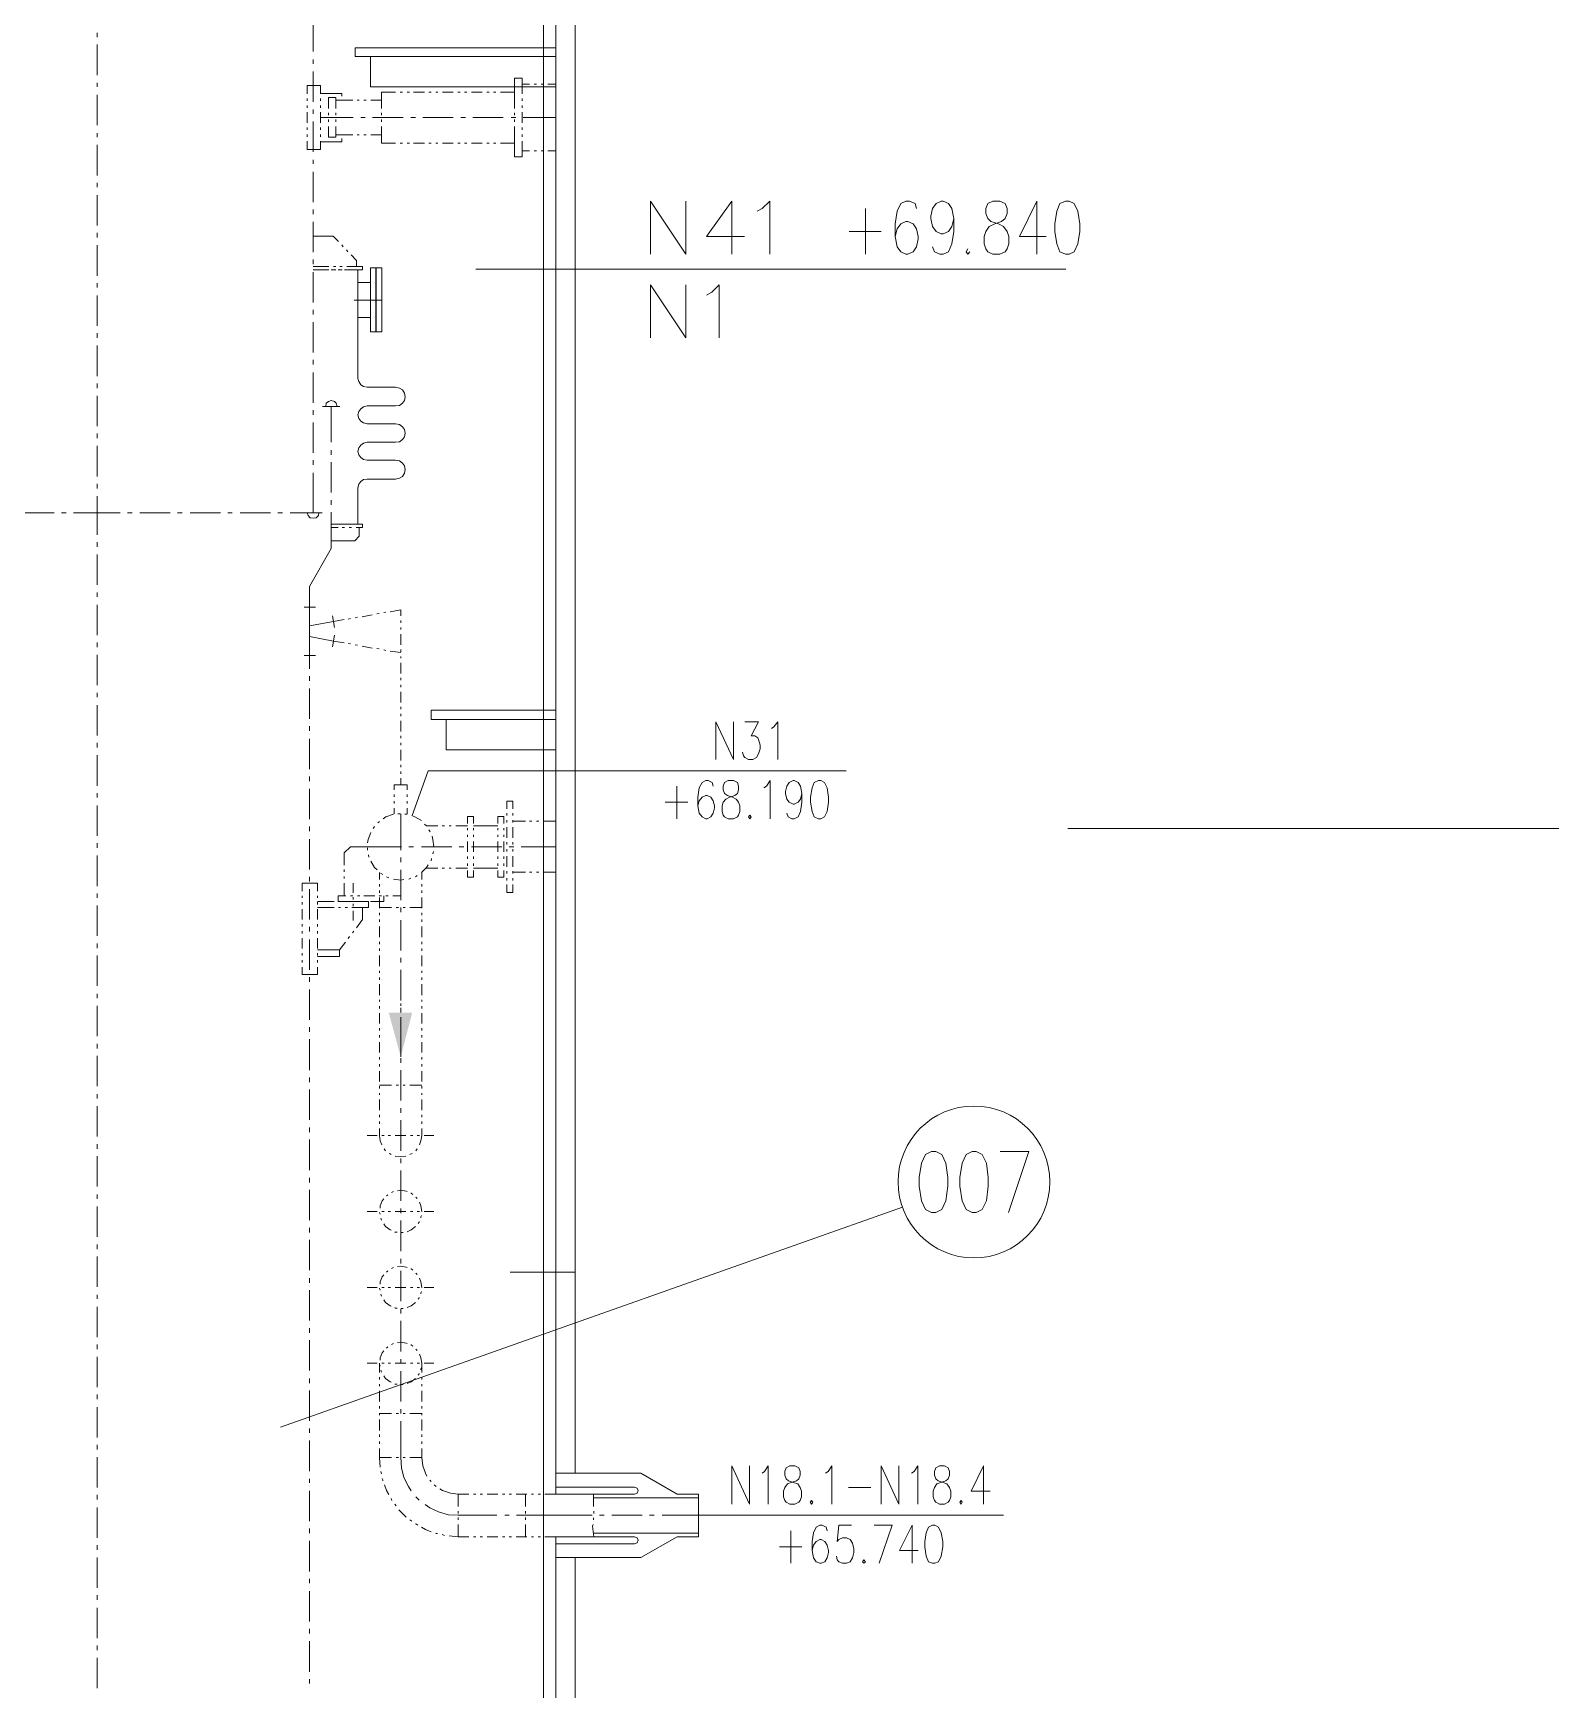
# Model space of a CAD drawing. Header units: millimetres. Extents: x 0 to 588, y 0 to 874.
# Drawn here: x 124 to 193.8, y 473.8 to 550 of the extents above; entities that cross this region are included whole.
import ezdxf

# ---------------------------------------------------------------- set-up
doc = ezdxf.new("R2010")
doc.units = ezdxf.units.MM
doc.layers.get('0').update_dxf_attribs({"lineweight": 18})

msp = doc.modelspace()

# ---------------------------------------------------------------- hatches: boundary and pattern name
msp.add_hatch(color=0).paths.add_polyline_path([(140.885, 502.962), (140.335, 504.994), (141.415, 504.994)], flags=0)

# ---------------------------------------------------------------- linework, layer by layer
at = {"color": 0, "lineweight": 0}
for points in [[(147.447, 408.411), (147.447, 565.933)], [(148.018, 482.854), (148.018, 565.827)], [(148.907, 483.807), (148.907, 565.637)], [(136.864, 549.19), (136.864, 550.587)], [(126.915, 549.846), (126.915, 550.058)], [(126.915, 548.111), (126.915, 549.508)], [(148.018, 549.36), (138.79, 549.36)], [(138.79, 549.36), (138.79, 548.957)], [(136.864, 548.619), (136.864, 548.831)], [(148.018, 548.957), (138.79, 548.957)], [(139.488, 547.561), (139.488, 548.957)], [(136.864, 546.883), (136.864, 548.28)], [(146.113, 547.328), (146.113, 547.963)], [(146.113, 547.963), (146.473, 547.963)], [(146.473, 547.243), (146.473, 547.963)], [(126.915, 547.561), (126.915, 547.751)], [(126.915, 545.804), (126.915, 547.201)], [(136.589, 547.624), (137.202, 547.624)], [(136.589, 547.243), (136.589, 547.624)], [(137.202, 547.243), (137.202, 547.624)], [(137.202, 547.264), (138.176, 547.264)], [(137.562, 547.074), (137.901, 547.074)], [(137.562, 546.565), (137.562, 547.074)], [(137.901, 546.565), (137.901, 547.074)], [(138.176, 547.137), (138.176, 547.264)], [(148.018, 547.561), (139.488, 547.561)], [(139.996, 547.328), (140.653, 547.328)], [(139.996, 546.565), (139.996, 547.328)], [(140.864, 547.328), (140.97, 547.328)], [(141.182, 547.328), (141.287, 547.328)], [(141.478, 547.328), (141.986, 547.328)], [(142.177, 547.328), (142.282, 547.328)], [(142.494, 547.328), (142.6, 547.328)], [(142.811, 547.328), (143.298, 547.328)], [(143.51, 547.328), (143.616, 547.328)], [(143.827, 547.328), (143.933, 547.328)], [(144.145, 547.328), (144.632, 547.328)], [(144.844, 547.328), (144.949, 547.328)], [(145.161, 547.328), (145.267, 547.328)], [(145.478, 547.328), (146.113, 547.328)], [(146.113, 546.565), (146.113, 547.328)], [(146.473, 547.688), (146.812, 547.688)], [(147.024, 547.688), (147.13, 547.688)], [(147.341, 547.688), (147.447, 547.688)], [(147.659, 547.688), (148.018, 547.688)], [(136.589, 546.926), (136.589, 547.031)], [(136.589, 546.608), (136.589, 546.714)], [(136.589, 545.909), (136.589, 546.396)], [(136.864, 546.333), (136.864, 546.523)], [(137.202, 546.926), (137.202, 547.031)], [(137.202, 546.608), (137.202, 546.714)], [(137.202, 545.909), (137.202, 546.396)], [(137.562, 546.269), (137.562, 546.375)], [(137.901, 546.947), (138.176, 546.947)], [(137.901, 546.269), (137.901, 546.375)], [(138.176, 546.947), (138.684, 546.947)], [(138.875, 546.947), (138.98, 546.947)], [(139.192, 546.947), (139.298, 546.947)], [(139.51, 546.947), (139.996, 546.947)], [(139.996, 546.269), (139.996, 546.375)], [(146.113, 546.269), (146.113, 546.375)], [(146.473, 546.926), (146.473, 547.031)], [(146.473, 546.608), (146.473, 546.714)], [(146.473, 545.909), (146.473, 546.396)], [(136.589, 545.592), (136.589, 545.698)], [(136.864, 544.576), (136.864, 545.973)], [(137.202, 546.163), (138.705, 546.163)], [(137.202, 545.592), (137.202, 545.698)], [(137.562, 545.952), (137.562, 546.058)], [(137.562, 545.253), (137.562, 545.74)], [(137.901, 545.952), (137.901, 546.058)], [(137.901, 545.253), (137.901, 545.74)], [(139.044, 546.163), (139.256, 546.163)], [(139.594, 546.163), (140.991, 546.163)], [(139.996, 545.952), (139.996, 546.058)], [(139.996, 544.978), (139.996, 545.74)], [(141.351, 546.163), (141.563, 546.163)], [(141.901, 546.163), (143.298, 546.163)], [(143.658, 546.163), (143.87, 546.163)], [(144.208, 546.163), (145.606, 546.163)], [(145.965, 546.163), (146.177, 546.163)], [(146.113, 545.952), (146.113, 546.058)], [(146.113, 544.978), (146.113, 545.74)], [(146.473, 545.592), (146.473, 545.698)], [(146.516, 546.163), (148.018, 546.163)], [(126.915, 545.253), (126.915, 545.444)], [(126.915, 543.496), (126.915, 544.894)], [(136.589, 545.274), (136.589, 545.38)], [(136.589, 544.682), (136.589, 545.062)], [(137.202, 545.274), (137.202, 545.38)], [(137.202, 544.682), (137.202, 545.062)], [(137.202, 545.042), (138.176, 545.042)], [(137.562, 545.253), (137.901, 545.253)], [(137.901, 545.359), (138.176, 545.359)], [(138.176, 545.359), (138.684, 545.359)], [(138.176, 545.042), (138.176, 545.19)], [(138.875, 545.359), (138.98, 545.359)], [(139.192, 545.359), (139.298, 545.359)], [(139.51, 545.359), (139.996, 545.359)], [(139.996, 544.978), (140.653, 544.978)], [(140.864, 544.978), (140.97, 544.978)], [(141.182, 544.978), (141.287, 544.978)], [(141.478, 544.978), (141.986, 544.978)], [(142.177, 544.978), (142.282, 544.978)], [(142.494, 544.978), (142.6, 544.978)], [(142.811, 544.978), (143.298, 544.978)], [(143.51, 544.978), (143.616, 544.978)], [(143.827, 544.978), (143.933, 544.978)], [(144.145, 544.978), (144.632, 544.978)], [(144.844, 544.978), (144.949, 544.978)], [(145.161, 544.978), (145.267, 544.978)], [(145.478, 544.978), (146.113, 544.978)], [(146.113, 544.978), (146.113, 544.343), (146.473, 544.343)], [(146.473, 545.274), (146.473, 545.38)], [(146.473, 544.343), (146.473, 545.062)], [(136.589, 544.682), (137.202, 544.682)], [(136.864, 544.026), (136.864, 544.216)], [(146.473, 544.618), (146.812, 544.618)], [(147.024, 544.618), (147.13, 544.618)], [(147.341, 544.618), (147.447, 544.618)], [(147.659, 544.618), (148.018, 544.618)], [(136.864, 542.269), (136.864, 543.666)], [(126.915, 542.946), (126.915, 543.158)], [(126.915, 541.189), (126.915, 542.586)], [(136.864, 541.718), (136.864, 541.93)], [(152.379, 539.877), (152.379, 542.311), (154.009, 539.877), (154.009, 542.311)], [(156.125, 542.311), (154.961, 540.681), (156.697, 540.681)], [(156.125, 542.311), (156.125, 539.877)], [(157.29, 541.846), (157.522, 541.972), (157.861, 542.311), (157.861, 539.877)], [(162.264, 541.972), (162.264, 539.877)], [(164.613, 541.972), (164.55, 542.205), (164.296, 542.311), (164.126, 542.311), (163.893, 542.205), (163.724, 541.846), (163.639, 541.274), (163.639, 540.681), (163.724, 540.215), (163.893, 539.983), (164.126, 539.877), (164.211, 539.877), (164.465, 539.983), (164.613, 540.215), (164.698, 540.576), (164.698, 540.681), (164.613, 541.041), (164.465, 541.274), (164.211, 541.38), (164.126, 541.38), (163.893, 541.274), (163.724, 541.041), (163.639, 540.681)], [(166.328, 541.507), (166.243, 541.147), (166.095, 540.914), (165.841, 540.808), (165.756, 540.808), (165.523, 540.914), (165.354, 541.147), (165.269, 541.507), (165.269, 541.613), (165.354, 541.972), (165.523, 542.205), (165.756, 542.311), (165.841, 542.311), (166.095, 542.205), (166.243, 541.972), (166.328, 541.507), (166.328, 540.914), (166.243, 540.343), (166.095, 539.983), (165.841, 539.877), (165.693, 539.877), (165.439, 539.983), (165.354, 540.215)], [(170.159, 542.311), (169.355, 540.681), (170.582, 540.681)], [(170.159, 542.311), (170.159, 539.877)], [(136.864, 539.962), (136.864, 541.358)], [(126.915, 540.639), (126.915, 540.851)], [(126.915, 538.882), (126.915, 540.279)], [(137.774, 540.702), (136.864, 540.702)], [(138.028, 540.448), (137.774, 540.702)], [(138.239, 540.215), (138.176, 540.3)], [(161.523, 540.914), (162.983, 540.914)], [(136.864, 539.411), (136.864, 539.623)], [(138.451, 539.983), (138.388, 540.067)], [(138.853, 539.581), (138.599, 539.835)], [(138.853, 539.306), (138.853, 539.581)], [(166.984, 540.11), (166.899, 539.983), (166.984, 539.877), (167.069, 539.983)], [(137.583, 539.306), (136.864, 539.306)], [(137.583, 539.157), (136.864, 539.157)], [(137.477, 539.157), (136.864, 539.157)], [(136.864, 537.654), (136.864, 539.052)], [(137.795, 539.157), (137.689, 539.157)], [(137.901, 539.306), (137.795, 539.306)], [(137.901, 539.157), (137.795, 539.157)], [(138.091, 539.157), (138.007, 539.157)], [(138.197, 539.306), (138.091, 539.306)], [(138.197, 539.157), (138.091, 539.157)], [(138.917, 539.157), (138.303, 539.157)], [(139.129, 539.157), (139.129, 539.306), (138.409, 539.306)], [(139.129, 539.157), (138.409, 539.157)], [(138.917, 539.157), (138.917, 534.162)], [(144.335, 539.178), (148.907, 539.178)], [(148.907, 539.178), (171.492, 539.178)], [(126.915, 538.332), (126.915, 538.543)], [(126.915, 536.575), (126.915, 537.972)], [(138.917, 538.565), (139.488, 538.565)], [(152.379, 536.025), (152.379, 538.459), (154.009, 536.025), (154.009, 538.459)], [(154.961, 537.993), (155.194, 538.12), (155.533, 538.459), (155.533, 536.025)], [(136.864, 537.104), (136.864, 537.316)], [(138.748, 537.76), (140.018, 537.76)], [(136.864, 535.347), (136.864, 536.744)], [(138.917, 536.956), (139.488, 536.956)], [(126.915, 536.025), (126.915, 536.236)], [(126.915, 534.268), (126.915, 535.665)], [(136.864, 534.797), (136.864, 535.008)], [(136.864, 533.04), (136.864, 534.437)], [(138.917, 534.162), (138.959, 534.014), (139.044, 533.865), (139.171, 533.781), (139.34, 533.76)], [(126.915, 533.717), (126.915, 533.929)], [(126.915, 531.961), (126.915, 533.358)], [(139.34, 532.892), (140.653, 532.892), (140.822, 532.913), (140.97, 533.019), (141.055, 533.146), (141.097, 533.315), (141.055, 533.485), (140.97, 533.633), (140.822, 533.717), (140.653, 533.76), (139.34, 533.76)], [(136.864, 532.49), (136.864, 532.702)], [(138.091, 532.871), (137.287, 532.871)], [(137.964, 532.871), (137.922, 533.019), (137.837, 533.104), (137.689, 533.146), (137.562, 533.104), (137.456, 533.019), (137.435, 532.871)], [(137.689, 531.219), (137.689, 532.871)], [(139.34, 532.892), (139.171, 532.85), (139.044, 532.765), (138.959, 532.638), (138.917, 532.49), (138.959, 532.321), (139.044, 532.193), (139.171, 532.109), (139.34, 532.067)], [(136.864, 530.733), (136.864, 532.13)], [(139.34, 531.219), (140.653, 531.219), (140.822, 531.241), (140.97, 531.347), (141.055, 531.474), (141.097, 531.643), (141.055, 531.812), (140.97, 531.939), (140.822, 532.045), (140.653, 532.067), (139.34, 532.067)], [(126.915, 531.41), (126.915, 531.622)], [(126.915, 529.654), (126.915, 531.051)], [(139.34, 531.219), (139.171, 531.178), (139.044, 531.093), (138.959, 530.966), (138.917, 530.797), (138.959, 530.648), (139.044, 530.521), (139.171, 530.437), (139.34, 530.394)], [(136.864, 530.183), (136.864, 530.394)], [(137.689, 530.648), (137.689, 530.86)], [(137.689, 528.913), (137.689, 530.31)], [(139.34, 529.527), (140.653, 529.527), (140.822, 529.569), (140.97, 529.654), (141.055, 529.801), (141.097, 529.971), (141.055, 530.14), (140.97, 530.267), (140.822, 530.373), (140.653, 530.394), (139.34, 530.394)], [(136.864, 527.981), (136.864, 529.823)], [(139.34, 529.527), (139.171, 529.505), (139.044, 529.421), (138.959, 529.294), (138.917, 529.124)], [(126.915, 529.103), (126.915, 529.315)], [(138.917, 529.124), (138.917, 527.452)], [(126.915, 527.981), (126.915, 528.743)], [(137.689, 528.341), (137.689, 528.553)], [(137.689, 526.33), (137.689, 528.003)], [(123.55, 527.981), (124.947, 527.981)], [(125.285, 527.981), (125.497, 527.981)], [(125.836, 527.981), (126.915, 527.981)], [(126.915, 526.965), (126.915, 527.981)], [(126.915, 527.981), (127.974, 527.981)], [(128.312, 527.981), (128.524, 527.981)], [(128.884, 527.981), (130.281, 527.981)], [(130.619, 527.981), (130.831, 527.981)], [(131.191, 527.981), (132.588, 527.981)], [(132.927, 527.981), (133.138, 527.981)], [(133.498, 527.981), (134.895, 527.981)], [(135.234, 527.981), (135.446, 527.981)], [(135.805, 527.981), (136.864, 527.981)], [(136.462, 527.981), (137.266, 527.981)], [(136.589, 527.981), (136.631, 527.854), (136.715, 527.749), (136.864, 527.727), (136.991, 527.749), (137.096, 527.854), (137.118, 527.981)], [(138.007, 527.452), (137.689, 527.452)], [(138.917, 527.452), (137.689, 527.452)], [(138.007, 527.304), (137.689, 527.304)], [(138.303, 527.452), (138.197, 527.452)], [(138.303, 527.304), (138.197, 527.304)], [(138.62, 527.452), (138.515, 527.452)], [(138.62, 527.304), (138.515, 527.304)], [(139.129, 527.452), (138.832, 527.452)], [(139.129, 527.304), (138.832, 527.304)], [(138.98, 527.304), (138.98, 526.902)], [(139.129, 527.304), (139.129, 527.452)], [(126.915, 526.415), (126.915, 526.626)], [(138.98, 526.902), (138.769, 526.69), (137.689, 526.69)], [(126.915, 524.658), (126.915, 526.055)], [(136.694, 524.595), (137.689, 526.33)], [(126.915, 524.108), (126.915, 524.319)], [(136.694, 523.113), (136.694, 524.595)], [(126.915, 522.351), (126.915, 523.748)], [(136.97, 523.642), (136.44, 523.642)], [(136.694, 522.52), (136.694, 523.642)], [(140.399, 523.431), (140.885, 523.515)], [(140.885, 523.24), (140.885, 523.515)], [(136.694, 522.774), (137.795, 522.986)], [(136.694, 522.563), (136.694, 522.753)], [(137.837, 522.711), (137.753, 523.24)], [(137.795, 522.986), (138.282, 523.071)], [(138.472, 523.092), (138.578, 523.113)], [(138.79, 523.155), (138.896, 523.177)], [(139.107, 523.198), (139.573, 523.282)], [(139.785, 523.325), (139.891, 523.346)], [(140.102, 523.388), (140.208, 523.409)], [(140.885, 522.922), (140.885, 523.028)], [(140.885, 522.605), (140.885, 522.711)], [(126.915, 521.801), (126.915, 522.012)], [(136.694, 522.52), (136.694, 521.42)], [(136.694, 522.288), (137.795, 522.076)], [(136.694, 520.805), (136.694, 522.203)], [(137.837, 522.351), (137.753, 521.822)], [(137.795, 522.076), (138.282, 521.991)], [(138.472, 521.97), (138.578, 521.949)], [(138.79, 521.907), (138.896, 521.885)], [(140.885, 521.907), (140.885, 522.393)], [(126.915, 520.044), (126.915, 521.441)], [(136.97, 521.42), (136.44, 521.42)], [(139.107, 521.843), (139.573, 521.758)], [(139.785, 521.737), (139.891, 521.716)], [(140.102, 521.674), (140.208, 521.653)], [(140.399, 521.61), (140.885, 521.547)], [(140.885, 521.589), (140.885, 521.694)], [(140.885, 521.293), (140.885, 521.377)], [(136.694, 520.255), (136.694, 520.467)], [(140.885, 520.594), (140.885, 521.081)], [(140.885, 520.276), (140.885, 520.383)], [(126.915, 519.494), (126.915, 519.705)], [(136.694, 518.499), (136.694, 519.896)], [(140.885, 519.959), (140.885, 520.065)], [(140.885, 519.261), (140.885, 519.747)], [(126.915, 517.737), (126.915, 519.133)], [(140.885, 518.943), (140.885, 519.049)], [(148.018, 518.901), (142.282, 518.901), (142.282, 518.477)], [(136.694, 517.948), (136.694, 518.16)], [(140.885, 518.626), (140.885, 518.731)], [(140.885, 517.927), (140.885, 518.414)], [(148.018, 518.477), (142.282, 518.477)], [(148.018, 517.081), (142.981, 517.081), (142.981, 518.477)], [(155.385, 516.636), (155.385, 518.372), (156.189, 516.636), (156.189, 518.372)], [(156.718, 518.372), (157.353, 518.372), (157.014, 517.716), (157.184, 517.716), (157.311, 517.63), (157.353, 517.546), (157.417, 517.292), (157.417, 517.123), (157.353, 516.89), (157.247, 516.721), (157.078, 516.636), (156.887, 516.636), (156.718, 516.721), (156.655, 516.805), (156.612, 516.975)], [(157.946, 518.054), (158.052, 518.139), (158.242, 518.372), (158.242, 516.636)], [(126.915, 517.186), (126.915, 517.398)], [(136.694, 516.192), (136.694, 517.588)], [(140.885, 517.61), (140.885, 517.716)], [(140.885, 517.292), (140.885, 517.398)], [(126.915, 515.429), (126.915, 516.827)], [(140.885, 516.594), (140.885, 517.081)], [(136.694, 515.641), (136.694, 515.853)], [(140.885, 516.276), (140.885, 516.382)], [(140.885, 515.98), (140.885, 516.086)], [(148.907, 516.107), (142.155, 516.107), (141.415, 514.054)], [(148.907, 516.107), (161.375, 516.107)], [(126.915, 514.879), (126.915, 515.091)], [(136.694, 513.884), (136.694, 515.281)], [(140.589, 515.239), (140.589, 515.472)], [(141.182, 515.239), (141.182, 515.472), (140.589, 515.472)], [(140.885, 515.472), (140.885, 515.768)], [(153.585, 515.408), (153.585, 513.905)], [(155.257, 515.408), (155.215, 515.578), (155.025, 515.662), (154.919, 515.662), (154.75, 515.578), (154.623, 515.324), (154.559, 514.9), (154.559, 514.498), (154.623, 514.159), (154.75, 513.99), (154.919, 513.905), (154.982, 513.905), (155.152, 513.99), (155.257, 514.159), (155.321, 514.413), (155.321, 514.498), (155.257, 514.731), (155.152, 514.9), (154.982, 514.985), (154.919, 514.985), (154.75, 514.9), (154.623, 514.731), (154.559, 514.498)], [(157.586, 515.324), (157.713, 515.408), (157.882, 515.662), (157.882, 513.905)], [(159.343, 515.07), (159.279, 514.815), (159.173, 514.668), (158.983, 514.583), (158.94, 514.583), (158.75, 514.668), (158.644, 514.815), (158.581, 515.07), (158.581, 515.154), (158.644, 515.408), (158.75, 515.578), (158.94, 515.662), (158.983, 515.662), (159.173, 515.578), (159.279, 515.408), (159.343, 515.07), (159.343, 514.668), (159.279, 514.244), (159.173, 513.99), (158.983, 513.905), (158.877, 513.905), (158.708, 513.99), (158.644, 514.159)], [(126.915, 513.122), (126.915, 514.519)], [(140.589, 514.922), (140.589, 515.027)], [(140.589, 514.604), (140.589, 514.71)], [(140.589, 514.138), (140.589, 514.392)], [(141.182, 514.922), (141.182, 515.027)], [(141.182, 514.604), (141.182, 514.71)], [(141.182, 514.138), (141.182, 514.392)], [(145.775, 514.371), (145.775, 514.71), (146.05, 514.71), (146.05, 514.371)], [(153.056, 514.668), (154.093, 514.668)], [(136.694, 513.334), (136.694, 513.546)], [(139.679, 513.546), (139.615, 513.461)], [(139.912, 513.779), (139.827, 513.715)], [(140.547, 514.117), (140.208, 513.99), (140.081, 513.905)], [(140.864, 514.138), (140.758, 514.138)], [(140.885, 514.138), (140.885, 512.466)], [(141.182, 514.117), (141.076, 514.117)], [(141.838, 513.821), (141.542, 513.99), (141.393, 514.054)], [(142.071, 513.588), (141.986, 513.652)], [(142.071, 513.588), (142.6, 513.588)], [(142.79, 513.588), (142.896, 513.588)], [(143.108, 513.588), (143.214, 513.588)], [(143.425, 513.588), (143.954, 513.588)], [(143.954, 513.694), (143.954, 514.011), (144.23, 514.011), (144.23, 513.694)], [(144.23, 513.588), (145.351, 513.588)], [(145.351, 513.694), (145.351, 514.011), (145.627, 514.011), (145.627, 513.694)], [(145.775, 514.054), (145.775, 514.159)], [(145.775, 513.736), (145.775, 513.842)], [(145.775, 513.038), (145.775, 513.524)], [(146.05, 514.159), (146.05, 514.054)], [(146.05, 513.842), (146.05, 513.736)], [(146.621, 513.8), (146.05, 513.8)], [(146.05, 513.524), (146.05, 513.038)], [(146.918, 513.8), (146.812, 513.8)], [(147.235, 513.8), (147.13, 513.8)], [(148.018, 513.8), (147.447, 513.8)], [(126.915, 512.572), (126.915, 512.783)], [(136.694, 511.577), (136.694, 512.974)], [(139.51, 513.27), (139.382, 512.953), (139.361, 512.805)], [(142.24, 513.312), (142.177, 513.397)], [(142.409, 512.614), (142.367, 512.953), (142.325, 513.101)], [(143.954, 513.376), (143.954, 513.482)], [(143.954, 513.08), (143.954, 513.165)], [(143.954, 512.381), (143.954, 512.868)], [(144.23, 513.482), (144.23, 513.376)], [(144.23, 513.165), (144.23, 513.08)], [(144.23, 512.868), (144.23, 512.381)], [(145.351, 513.376), (145.351, 513.482)], [(145.351, 513.08), (145.351, 513.165)], [(145.351, 512.381), (145.351, 512.868)], [(145.627, 513.482), (145.627, 513.376)], [(145.627, 513.165), (145.627, 513.08)], [(145.627, 512.868), (145.627, 512.381)], [(145.775, 512.72), (145.775, 512.826)], [(146.05, 512.826), (146.05, 512.72)], [(171.577, 513.461), (232.537, 513.461)], [(126.915, 510.815), (126.915, 512.212)], [(138.282, 512.339), (138.578, 512.614), (139.361, 512.614)], [(138.282, 511.768), (138.282, 512.339)], [(140.928, 512.614), (139.361, 512.614)], [(139.361, 512.572), (139.361, 512.466)], [(139.404, 512.254), (139.425, 512.149)], [(140.885, 512.127), (140.885, 511.916)], [(141.478, 512.614), (141.266, 512.614)], [(143.235, 512.614), (141.838, 512.614)], [(142.282, 511.979), (142.304, 512.085)], [(142.367, 512.297), (142.388, 512.403)], [(142.409, 512.614), (142.43, 512.614)], [(143.785, 512.614), (143.573, 512.614)], [(143.954, 512.064), (143.954, 512.169)], [(145.542, 512.614), (144.145, 512.614)], [(144.23, 512.169), (144.23, 512.064)], [(145.351, 512.064), (145.351, 512.169)], [(145.627, 512.169), (145.627, 512.064)], [(145.775, 512.403), (145.775, 512.509)], [(145.775, 511.704), (145.775, 512.191)], [(146.092, 512.614), (145.881, 512.614)], [(146.05, 512.509), (146.05, 512.403)], [(146.05, 512.191), (146.05, 511.704)], [(148.018, 512.614), (146.431, 512.614)], [(136.694, 511.027), (136.694, 511.238)], [(138.282, 511.471), (138.282, 511.577)], [(138.282, 511.154), (138.282, 511.26)], [(139.51, 511.958), (139.679, 511.662), (139.806, 511.556)], [(139.912, 511.429), (139.912, 511.111)], [(139.954, 511.408), (140.06, 511.344)], [(140.229, 511.238), (140.335, 511.196)], [(140.885, 511.556), (140.885, 510.159)], [(141.563, 511.238), (141.647, 511.302)], [(141.838, 511.429), (142.071, 511.662), (142.155, 511.789)], [(141.859, 511.429), (141.859, 511.111)], [(142.071, 511.64), (142.6, 511.64)], [(142.79, 511.64), (142.896, 511.64)], [(143.108, 511.64), (143.214, 511.64)], [(143.425, 511.64), (143.954, 511.64)], [(143.954, 511.747), (143.954, 511.852)], [(143.954, 511.217), (143.954, 511.535)], [(144.23, 511.535), (144.23, 511.217), (143.954, 511.217)], [(144.23, 511.852), (144.23, 511.747)], [(144.23, 511.64), (145.351, 511.64)], [(145.351, 511.747), (145.351, 511.852)], [(145.351, 511.217), (145.351, 511.535)], [(145.627, 511.535), (145.627, 511.217), (145.351, 511.217)], [(145.627, 511.852), (145.627, 511.747)], [(145.775, 511.387), (145.775, 511.493)], [(146.05, 511.493), (146.05, 511.387)], [(146.621, 511.45), (146.05, 511.45)], [(146.918, 511.45), (146.812, 511.45)], [(147.235, 511.45), (147.13, 511.45)], [(148.018, 511.45), (147.447, 511.45)], [(126.915, 510.265), (126.915, 510.476)], [(136.356, 510.582), (136.356, 510.942)], [(137.054, 510.942), (136.356, 510.942)], [(136.694, 509.27), (136.694, 510.667)], [(137.054, 510.582), (137.054, 510.942)], [(138.282, 510.371), (138.282, 510.942)], [(138.705, 510.498), (138.705, 510.942)], [(139.912, 510.9), (139.912, 510.794)], [(139.912, 510.603), (139.912, 510.498)], [(140.547, 511.133), (140.885, 511.09), (141.034, 511.111)], [(140.885, 510.371), (140.885, 511.09)], [(141.266, 511.133), (141.351, 511.175)], [(141.859, 510.9), (141.859, 510.794)], [(141.859, 510.603), (141.859, 510.498)], [(145.775, 511.069), (145.775, 511.175)], [(145.775, 510.519), (145.775, 510.879)], [(146.05, 510.879), (146.05, 510.519), (145.775, 510.519)], [(146.05, 511.175), (146.05, 511.069)], [(126.915, 508.529), (126.915, 509.926)], [(136.356, 510.265), (136.356, 510.371)], [(136.356, 509.969), (136.356, 510.074)], [(136.356, 509.27), (136.356, 509.757)], [(137.054, 510.265), (137.054, 510.371)], [(137.054, 510.096), (137.816, 510.096)], [(137.054, 509.969), (137.054, 510.074)], [(137.054, 509.82), (137.816, 509.82)], [(137.054, 509.27), (137.054, 509.757)], [(138.007, 510.371), (138.367, 510.371)], [(138.007, 510.096), (138.007, 510.371)], [(138.007, 510.096), (138.642, 510.096)], [(138.028, 510.096), (138.113, 510.096)], [(138.028, 509.82), (138.113, 509.82)], [(138.324, 510.096), (138.43, 510.096)], [(138.324, 509.82), (138.43, 509.82)], [(138.578, 510.371), (138.684, 510.371)], [(138.642, 510.096), (139.404, 510.096)], [(138.642, 509.82), (139.404, 509.82)], [(138.705, 510.201), (138.705, 510.307)], [(138.705, 509.884), (138.705, 509.99)], [(138.853, 510.096), (138.959, 510.096)], [(138.896, 510.371), (139.001, 510.371)], [(139.129, 509.27), (139.129, 509.82)], [(139.171, 510.096), (139.277, 510.096)], [(139.192, 510.371), (139.7, 510.371)], [(139.404, 509.82), (139.404, 510.096)], [(139.488, 510.096), (140.102, 510.096)], [(139.891, 510.371), (139.996, 510.371)], [(139.912, 510.286), (139.912, 509.799)], [(140.462, 509.82), (139.912, 509.82)], [(140.102, 510.096), (140.102, 510.371)], [(140.208, 510.371), (140.314, 510.371)], [(140.525, 510.371), (140.885, 510.371)], [(140.78, 509.82), (140.674, 509.82)], [(140.885, 509.82), (140.885, 509.608)], [(141.097, 509.82), (140.991, 509.82)], [(141.859, 509.82), (141.309, 509.82)], [(141.859, 510.286), (141.859, 509.799)], [(136.356, 508.952), (136.356, 509.058)], [(137.054, 508.952), (137.054, 509.058)], [(138.705, 509.228), (138.705, 509.672)], [(139.129, 509.27), (138.853, 508.889)], [(139.912, 509.587), (139.912, 509.481)], [(139.912, 509.27), (139.912, 509.164)], [(139.912, 508.952), (139.912, 508.465)], [(140.885, 509.249), (140.885, 507.852)], [(141.859, 509.587), (141.859, 509.481)], [(141.859, 509.27), (141.859, 509.164)], [(141.859, 508.952), (141.859, 508.465)], [(136.356, 508.635), (136.356, 508.741)], [(136.356, 507.936), (136.356, 508.423)], [(136.694, 508.72), (136.694, 508.931)], [(136.694, 506.962), (136.694, 508.36)], [(137.054, 508.635), (137.054, 508.741)], [(137.054, 507.936), (137.054, 508.423)], [(138.345, 508.233), (138.07, 507.873)], [(138.536, 508.487), (138.472, 508.402)], [(138.726, 508.741), (138.663, 508.656)], [(139.912, 508.254), (139.912, 508.148)], [(141.859, 508.254), (141.859, 508.148)], [(126.915, 507.958), (126.915, 508.169)], [(126.915, 506.222), (126.915, 507.619)], [(136.356, 507.619), (136.356, 507.725)], [(138.07, 507.873), (138.07, 507.576), (137.054, 507.576)], [(137.054, 507.873), (138.07, 507.873)], [(137.054, 507.619), (137.054, 507.725)], [(139.912, 507.936), (139.912, 507.831)], [(139.912, 507.619), (139.912, 507.132)], [(140.885, 507.513), (140.885, 507.301)], [(141.859, 507.936), (141.859, 507.831)], [(141.859, 507.619), (141.859, 507.132)], [(136.356, 507.301), (136.356, 507.407)], [(136.356, 506.751), (136.356, 507.09)], [(137.054, 506.751), (136.356, 506.751)], [(137.054, 507.301), (137.054, 507.407)], [(137.054, 506.751), (137.054, 507.09)], [(139.912, 506.921), (139.912, 506.815)], [(140.885, 506.962), (140.885, 505.545)], [(141.859, 506.921), (141.859, 506.815)], [(136.694, 506.413), (136.694, 506.624)], [(136.694, 504.656), (136.694, 506.053)], [(139.912, 506.603), (139.912, 506.497)], [(139.912, 506.306), (139.912, 505.799)], [(140.885, 506.116), (140.885, 505.629)], [(141.859, 506.603), (141.859, 506.497)], [(141.859, 506.306), (141.859, 505.799)], [(126.915, 505.651), (126.915, 505.862)], [(126.915, 503.915), (126.915, 505.312)], [(139.912, 505.587), (139.912, 505.502)], [(139.912, 505.29), (139.912, 505.185)], [(140.885, 505.418), (140.885, 505.312)], [(140.885, 505.206), (140.885, 504.994)], [(141.859, 505.587), (141.859, 505.502)], [(141.859, 505.29), (141.859, 505.185)], [(139.912, 504.973), (139.912, 504.486)], [(140.885, 505.1), (140.885, 504.994)], [(140.885, 504.783), (140.885, 504.296)], [(140.885, 504.656), (140.885, 503.258)], [(141.859, 504.973), (141.859, 504.486)], [(136.694, 504.105), (136.694, 504.317)], [(136.694, 502.349), (136.694, 503.767)], [(139.912, 504.275), (139.912, 504.169)], [(139.912, 503.957), (139.912, 503.851)], [(139.912, 503.64), (139.912, 503.153)], [(140.885, 504.084), (140.885, 503.978)], [(140.885, 503.767), (140.885, 503.66)], [(141.859, 504.275), (141.859, 504.169)], [(141.859, 503.957), (141.859, 503.851)], [(141.859, 503.64), (141.859, 503.153)], [(126.915, 503.343), (126.915, 503.555)], [(126.915, 501.608), (126.915, 503.005)], [(139.912, 502.941), (139.912, 502.835)], [(140.885, 503.47), (140.885, 502.962)], [(140.885, 502.899), (140.885, 502.687)], [(141.859, 502.941), (141.859, 502.835)], [(139.912, 502.624), (139.912, 502.518)], [(139.912, 502.306), (139.912, 501.819)], [(140.885, 502.349), (140.885, 500.952)], [(141.859, 502.624), (141.859, 502.518)], [(141.859, 502.306), (141.859, 501.819)], [(136.694, 501.798), (136.694, 502.01)], [(136.694, 500.062), (136.694, 501.459)], [(139.912, 501.65), (140.462, 501.65)], [(139.912, 501.608), (139.912, 501.502)], [(140.674, 501.65), (140.78, 501.65)], [(140.991, 501.65), (141.097, 501.65)], [(141.309, 501.65), (141.859, 501.65)], [(141.859, 501.608), (141.859, 501.502)], [(126.915, 501.036), (126.915, 501.248)], [(126.915, 499.3), (126.915, 500.697)], [(139.912, 501.29), (139.912, 501.205)], [(139.912, 500.994), (139.912, 500.507)], [(140.885, 500.592), (140.885, 500.38)], [(141.859, 501.29), (141.859, 501.205)], [(141.859, 500.994), (141.859, 500.507)], [(139.912, 500.295), (139.912, 500.19)], [(139.912, 499.978), (139.912, 499.872)], [(140.885, 500.041), (140.885, 498.644)], [(141.859, 500.295), (141.859, 500.19)], [(141.859, 499.978), (141.859, 499.872)], [(136.694, 499.491), (136.694, 499.703)], [(136.694, 497.755), (136.694, 499.152)], [(139.34, 499.343), (139.806, 499.343)], [(139.912, 499.66), (139.912, 499.343)], [(139.912, 499.343), (139.933, 499.089), (140.018, 498.92)], [(140.018, 499.343), (140.123, 499.343)], [(140.314, 499.343), (140.42, 499.343)], [(140.631, 499.343), (141.118, 499.343)], [(141.33, 499.343), (141.436, 499.343)], [(141.647, 499.343), (141.753, 499.343)], [(141.753, 498.92), (141.817, 499.089), (141.859, 499.343)], [(141.859, 499.66), (141.859, 499.343)], [(141.965, 499.343), (142.409, 499.343)], [(126.915, 498.729), (126.915, 498.94)], [(126.915, 496.993), (126.915, 498.39)], [(140.123, 498.729), (140.187, 498.644)], [(140.356, 498.517), (140.399, 498.496), (140.441, 498.475)], [(140.631, 498.39), (140.885, 498.369), (141.118, 498.39)], [(140.885, 498.284), (140.885, 498.073)], [(141.309, 498.475), (141.372, 498.496), (141.415, 498.517)], [(141.584, 498.644), (141.647, 498.729)], [(168.846, 495.808), (169.778, 498.602), (168.465, 498.602)], [(140.885, 497.734), (140.885, 496.337)], [(136.694, 497.184), (136.694, 497.395)], [(136.694, 495.448), (136.694, 496.845)], [(140.547, 496.76), (140.462, 496.718)], [(141.182, 496.76), (141.139, 496.781), (140.885, 496.824), (140.737, 496.803)], [(126.915, 496.422), (126.915, 496.634)], [(126.915, 494.686), (126.915, 496.083)], [(135.361, 485.923), (163.978, 496.041)], [(140.102, 496.422), (140.039, 496.337), (139.933, 496.104), (139.933, 495.998)], [(140.293, 496.612), (140.229, 496.57)], [(141.436, 496.634), (141.372, 496.697), (141.351, 496.697)], [(141.647, 496.443), (141.584, 496.507)], [(141.859, 495.85), (141.817, 496.104), (141.753, 496.274)], [(139.34, 495.85), (139.806, 495.85)], [(139.912, 495.808), (139.933, 495.723)], [(139.975, 495.533), (139.996, 495.448)], [(140.018, 495.85), (140.123, 495.85)], [(140.102, 495.278), (140.187, 495.152), (140.399, 495.004), (140.441, 494.983)], [(140.314, 495.85), (140.42, 495.85)], [(140.631, 495.85), (141.118, 495.85)], [(140.885, 495.977), (140.885, 495.765)], [(140.885, 495.427), (140.885, 494.03)], [(141.33, 495.85), (141.436, 495.85)], [(141.647, 495.85), (141.753, 495.85)], [(141.69, 495.3), (141.732, 495.363), (141.732, 495.385)], [(141.817, 495.554), (141.817, 495.596), (141.838, 495.66)], [(141.859, 495.85), (141.88, 495.85)], [(141.965, 495.85), (142.409, 495.85)], [(136.694, 494.876), (136.694, 495.088)], [(136.694, 493.141), (136.694, 494.538)], [(140.61, 494.919), (140.631, 494.898), (140.716, 494.898)], [(140.906, 494.876), (140.991, 494.876)], [(141.182, 494.919), (141.372, 495.004), (141.563, 495.152)], [(126.915, 494.115), (126.915, 494.326)], [(126.915, 492.379), (126.915, 493.776)], [(140.293, 493.119), (140.229, 493.056)], [(140.547, 493.268), (140.462, 493.226)], [(141.182, 493.268), (141.139, 493.289), (140.885, 493.332), (140.737, 493.31)], [(140.885, 493.67), (140.885, 493.459)], [(140.885, 493.119), (140.885, 491.723)], [(141.436, 493.141), (141.372, 493.204), (141.351, 493.204)], [(141.647, 492.95), (141.584, 493.014)], [(148.907, 493.056), (145.923, 493.056)], [(136.694, 492.57), (136.694, 492.781)], [(136.694, 490.834), (136.694, 492.23)], [(139.34, 492.358), (139.806, 492.358)], [(139.912, 492.315), (139.933, 492.23)], [(140.102, 492.929), (140.039, 492.845), (139.933, 492.612), (139.933, 492.506)], [(140.018, 492.358), (140.123, 492.358)], [(140.314, 492.358), (140.42, 492.358)], [(140.631, 492.358), (141.118, 492.358)], [(141.33, 492.358), (141.436, 492.358)], [(141.647, 492.358), (141.753, 492.358)], [(141.859, 492.358), (141.817, 492.612), (141.753, 492.781)], [(141.859, 492.358), (141.88, 492.358)], [(141.965, 492.358), (142.409, 492.358)], [(126.915, 491.829), (126.915, 492.019)], [(126.915, 490.072), (126.915, 491.469)], [(139.975, 492.04), (139.996, 491.956)], [(140.102, 491.786), (140.187, 491.659), (140.399, 491.511), (140.441, 491.49)], [(140.61, 491.426), (140.631, 491.405), (140.716, 491.405)], [(141.182, 491.426), (141.372, 491.511), (141.563, 491.659)], [(141.69, 491.808), (141.732, 491.871), (141.732, 491.892)], [(141.817, 492.061), (141.817, 492.103), (141.838, 492.167)], [(140.885, 491.363), (140.885, 491.151)], [(140.885, 490.813), (140.885, 489.415)], [(140.906, 491.384), (140.991, 491.384)], [(136.694, 490.262), (136.694, 490.474)], [(136.694, 488.527), (136.694, 489.924)], [(126.915, 489.522), (126.915, 489.733)], [(126.915, 487.765), (126.915, 489.162)], [(140.102, 489.437), (140.039, 489.352), (139.933, 489.119), (139.933, 489.014)], [(140.293, 489.627), (140.229, 489.564)], [(140.547, 489.776), (140.462, 489.733)], [(141.182, 489.776), (141.139, 489.797), (140.885, 489.839), (140.737, 489.818)], [(141.436, 489.649), (141.372, 489.712), (141.351, 489.712)], [(141.647, 489.458), (141.584, 489.522)], [(141.859, 488.865), (141.817, 489.119), (141.753, 489.289)], [(139.34, 488.865), (139.806, 488.865)], [(139.912, 488.442), (139.912, 488.865)], [(139.912, 488.823), (139.933, 488.738)], [(139.975, 488.548), (139.996, 488.463)], [(140.018, 488.865), (140.123, 488.865)], [(140.314, 488.865), (140.42, 488.865)], [(140.631, 488.865), (141.118, 488.865)], [(140.885, 489.055), (140.885, 488.865)], [(140.885, 488.505), (140.885, 487.108)], [(141.33, 488.865), (141.436, 488.865)], [(141.647, 488.865), (141.753, 488.865)], [(141.69, 488.315), (141.732, 488.378), (141.732, 488.4)], [(141.817, 488.569), (141.817, 488.611), (141.838, 488.675)], [(141.859, 488.865), (141.88, 488.865)], [(141.859, 488.442), (141.859, 488.865)], [(141.965, 488.865), (142.409, 488.865)], [(136.694, 487.955), (136.694, 488.167)], [(136.694, 486.219), (136.694, 487.616)], [(139.912, 488.125), (139.912, 488.23)], [(139.912, 487.807), (139.912, 487.913)], [(140.102, 488.294), (140.187, 488.167), (140.399, 488.019), (140.441, 487.998)], [(140.61, 487.913), (140.716, 487.913)], [(140.906, 487.892), (140.991, 487.892)], [(141.182, 487.934), (141.372, 488.019), (141.563, 488.167)], [(141.859, 488.125), (141.859, 488.23)], [(141.859, 487.807), (141.859, 487.913)], [(126.915, 487.214), (126.915, 487.426)], [(126.915, 485.457), (126.915, 486.854)], [(139.912, 487.108), (139.912, 487.595)], [(139.912, 486.791), (139.912, 486.897)], [(141.859, 487.108), (141.859, 487.595)], [(141.859, 486.791), (141.859, 486.897)], [(139.912, 486.474), (139.912, 486.579)], [(139.912, 486.558), (140.462, 486.558)], [(139.912, 485.775), (139.912, 486.283)], [(140.674, 486.558), (140.78, 486.558)], [(140.885, 486.749), (140.885, 486.558)], [(140.885, 486.198), (140.885, 484.526)], [(140.991, 486.558), (141.097, 486.558)], [(141.309, 486.558), (141.859, 486.558)], [(141.859, 486.474), (141.859, 486.579)], [(141.859, 485.775), (141.859, 486.283)], [(136.694, 485.669), (136.694, 485.86)], [(139.912, 485.479), (139.912, 485.584)], [(141.859, 485.479), (141.859, 485.584)], [(126.915, 484.907), (126.915, 485.119)], [(136.694, 483.912), (136.694, 485.309)], [(139.912, 485.161), (139.912, 485.267)], [(139.912, 484.526), (139.912, 484.95)], [(141.859, 485.161), (141.859, 485.267)], [(141.859, 484.526), (141.859, 484.95)], [(126.915, 483.15), (126.915, 484.547)], [(139.912, 484.526), (139.933, 484.082)], [(140.462, 484.526), (139.912, 484.526)], [(139.975, 483.891), (139.996, 483.785)], [(140.78, 484.526), (140.674, 484.526)], [(140.885, 484.526), (140.928, 484.06), (141.034, 483.616), (141.245, 483.193), (141.372, 483.002)], [(141.097, 484.526), (140.991, 484.526)], [(141.859, 484.526), (141.309, 484.526)], [(141.859, 484.526), (141.901, 484.145), (142.028, 483.807), (142.092, 483.68)], [(148.018, 483.807), (151.934, 483.807)], [(153.607, 482.854), (151.934, 483.807)], [(156.125, 482.388), (156.125, 484.145), (156.93, 482.388), (156.93, 484.145)], [(157.522, 483.807), (157.628, 483.891), (157.798, 484.145), (157.798, 482.388)], [(160.422, 483.807), (160.549, 483.891), (160.719, 484.145), (160.719, 482.388)], [(162.983, 482.388), (162.983, 484.145), (163.809, 482.388), (163.809, 484.145)], [(164.38, 483.807), (164.507, 483.891), (164.677, 484.145), (164.677, 482.388)], [(167.703, 484.145), (167.132, 482.981), (168, 482.981)], [(167.703, 484.145), (167.703, 482.388)], [(136.694, 483.362), (136.694, 483.553)], [(140.039, 483.574), (140.06, 483.51), (140.06, 483.468)], [(140.144, 483.277), (140.229, 483.023), (140.335, 482.833)], [(142.219, 483.489), (142.282, 483.425)], [(142.43, 483.277), (142.494, 483.214), (142.515, 483.193)], [(142.685, 483.087), (142.811, 483.023), (143.171, 482.896), (143.531, 482.854)], [(148.018, 483.171), (151.638, 483.171)], [(151.638, 482.854), (151.765, 482.896), (151.807, 483.023), (151.765, 483.129), (151.638, 483.171)], [(161.481, 483.15), (162.518, 483.15)], [(126.915, 482.6), (126.915, 482.812)], [(136.694, 481.605), (136.694, 483.002)], [(140.441, 482.642), (140.483, 482.558)], [(140.61, 482.388), (140.674, 482.304)], [(141.584, 482.727), (141.732, 482.579)], [(142.007, 482.367), (142.219, 482.219), (142.621, 482.029), (143.087, 481.901), (143.531, 481.88)], [(143.531, 482.854), (143.531, 482.283)], [(144.018, 482.854), (143.531, 482.854)], [(144.335, 482.854), (144.23, 482.854)], [(144.653, 482.854), (144.547, 482.854)], [(145.351, 482.854), (144.865, 482.854)], [(145.669, 482.854), (145.563, 482.854)], [(145.987, 482.854), (145.881, 482.854)], [(146.685, 482.854), (146.198, 482.854)], [(146.621, 482.283), (146.621, 482.854)], [(147.002, 482.854), (146.897, 482.854)], [(147.32, 482.854), (147.214, 482.854)], [(148.018, 482.854), (147.511, 482.854)], [(151.638, 482.854), (148.018, 482.854)], [(149.754, 482.854), (149.754, 482.283)], [(149.775, 482.685), (154.58, 482.685)], [(154.58, 482.854), (153.607, 482.854)], [(154.58, 480.885), (154.58, 482.854)], [(126.915, 480.843), (126.915, 482.24)], [(140.801, 482.134), (141.139, 481.796)], [(141.309, 481.669), (141.393, 481.605)], [(143.531, 482.071), (143.531, 481.965)], [(145.309, 481.88), (143.531, 481.88)], [(143.531, 481.774), (143.531, 481.669)], [(145.881, 481.88), (145.669, 481.88)], [(149.691, 481.88), (146.219, 481.88)], [(146.621, 481.965), (146.621, 482.071)], [(146.621, 481.669), (146.621, 481.774)], [(149.754, 481.753), (149.754, 481.669)], [(149.775, 482.071), (149.775, 481.965)], [(150.241, 481.88), (150.029, 481.88)], [(151.998, 481.88), (150.601, 481.88)], [(152.548, 481.88), (152.337, 481.88)], [(154.58, 481.88), (152.908, 481.88)], [(154.58, 481.88), (168.614, 481.88)], [(136.694, 481.055), (136.694, 481.267)], [(141.563, 481.478), (141.584, 481.478), (141.668, 481.415)], [(141.838, 481.33), (142.028, 481.224), (142.282, 481.118)], [(142.494, 481.055), (142.515, 481.034), (142.579, 481.034)], [(142.79, 480.991), (142.896, 480.949)], [(143.108, 480.928), (143.531, 480.885)], [(143.531, 481.457), (143.531, 480.885)], [(144.018, 480.885), (143.531, 480.885)], [(144.335, 480.885), (144.23, 480.885)], [(144.653, 480.885), (144.547, 480.885)], [(145.351, 480.885), (144.865, 480.885)], [(145.669, 480.885), (145.563, 480.885)], [(145.987, 480.885), (145.881, 480.885)], [(146.685, 480.885), (146.198, 480.885)], [(146.621, 480.885), (146.621, 481.457)], [(147.002, 480.885), (146.897, 480.885)], [(147.32, 480.885), (147.214, 480.885)], [(148.018, 480.885), (147.511, 480.885)], [(148.018, 408.538), (148.018, 480.885)], [(151.638, 480.885), (148.018, 480.885)], [(149.733, 481.457), (149.712, 481.372), (149.775, 480.885)], [(149.775, 481.055), (154.58, 481.055)], [(151.638, 480.568), (151.765, 480.61), (151.807, 480.737), (151.765, 480.843), (151.638, 480.885)], [(153.607, 480.885), (151.934, 479.933)], [(154.58, 480.885), (153.607, 480.885)], [(158.835, 481.161), (158.835, 479.679)], [(160.507, 481.161), (160.464, 481.33), (160.274, 481.415), (160.168, 481.415), (159.999, 481.33), (159.872, 481.076), (159.808, 480.674), (159.808, 480.25), (159.872, 479.912), (159.999, 479.743), (160.168, 479.679), (160.232, 479.679), (160.401, 479.743), (160.507, 479.912), (160.57, 480.166), (160.57, 480.25), (160.507, 480.505), (160.401, 480.674), (160.232, 480.759), (160.168, 480.759), (159.999, 480.674), (159.872, 480.505), (159.808, 480.25)], [(161.629, 481.415), (161.036, 481.415), (160.972, 480.674), (161.036, 480.759), (161.205, 480.843), (161.396, 480.843), (161.565, 480.759), (161.671, 480.589), (161.734, 480.335), (161.734, 480.166), (161.671, 479.912), (161.565, 479.743), (161.396, 479.679), (161.205, 479.679), (161.036, 479.743), (160.972, 479.827), (160.93, 479.997)], [(162.899, 479.679), (163.491, 481.415), (162.666, 481.415)], [(164.423, 481.415), (163.83, 480.25), (164.698, 480.25)], [(164.423, 481.415), (164.423, 479.679)], [(126.915, 480.293), (126.915, 480.505)], [(136.694, 479.298), (136.694, 480.695)], [(148.018, 480.568), (151.638, 480.568)], [(158.305, 480.42), (159.343, 480.42)], [(126.915, 478.536), (126.915, 479.933)], [(148.018, 479.933), (151.934, 479.933)], [(148.907, 416.92), (148.907, 479.933)], [(136.694, 478.748), (136.694, 478.959)], [(126.915, 477.986), (126.915, 478.197)], [(136.694, 476.991), (136.694, 478.388)], [(126.915, 476.229), (126.915, 477.626)], [(136.694, 476.44), (136.694, 476.652)], [(126.915, 475.678), (126.915, 475.89)], [(136.694, 474.684), (136.694, 476.081)], [(126.915, 473.922), (126.915, 475.319)], [(136.694, 474.133), (136.694, 474.345)]]:
    msp.add_lwpolyline(points, dxfattribs=at)
for points in [[(168.127, 542.311), (167.894, 542.205), (167.809, 541.972), (167.809, 541.74), (167.894, 541.507), (168.042, 541.38), (168.381, 541.274), (168.614, 541.147), (168.783, 540.914), (168.868, 540.681), (168.868, 540.343), (168.783, 540.11), (168.698, 539.983), (168.444, 539.877), (168.127, 539.877), (167.894, 539.983), (167.809, 540.11), (167.725, 540.343), (167.725, 540.681), (167.809, 540.914), (167.958, 541.147), (168.212, 541.274), (168.529, 541.38), (168.698, 541.507), (168.783, 541.74), (168.783, 541.972), (168.698, 542.205), (168.444, 542.311)], [(171.471, 542.311), (171.217, 542.205), (171.069, 541.846), (170.984, 541.274), (170.984, 540.914), (171.069, 540.343), (171.217, 539.983), (171.471, 539.877), (171.641, 539.877), (171.873, 539.983), (172.043, 540.343), (172.127, 540.914), (172.127, 541.274), (172.043, 541.846), (171.873, 542.205), (171.641, 542.311)], [(139.742, 536.3), (139.488, 536.3), (139.488, 539.242), (139.742, 539.242)], [(140.018, 536.3), (139.763, 536.3), (139.763, 539.242), (140.018, 539.242)], [(155.956, 515.662), (155.787, 515.578), (155.723, 515.408), (155.723, 515.239), (155.787, 515.07), (155.914, 514.985), (156.147, 514.9), (156.316, 514.815), (156.422, 514.668), (156.485, 514.498), (156.485, 514.244), (156.422, 514.075), (156.379, 513.99), (156.189, 513.905), (155.956, 513.905), (155.787, 513.99), (155.723, 514.075), (155.681, 514.244), (155.681, 514.498), (155.723, 514.668), (155.85, 514.815), (156.019, 514.9), (156.252, 514.985), (156.379, 515.07), (156.422, 515.239), (156.422, 515.408), (156.379, 515.578), (156.189, 515.662)], [(160.105, 515.662), (159.914, 515.578), (159.808, 515.324), (159.745, 514.9), (159.745, 514.668), (159.808, 514.244), (159.914, 513.99), (160.105, 513.905), (160.21, 513.905), (160.38, 513.99), (160.507, 514.244), (160.57, 514.668), (160.57, 514.9), (160.507, 515.324), (160.38, 515.578), (160.21, 515.662)], [(156.951, 514.075), (156.887, 513.99), (156.951, 513.905), (157.014, 513.99)], [(165.312, 498.602), (165.036, 498.475), (164.846, 498.073), (164.74, 497.417), (164.74, 497.014), (164.846, 496.337), (165.036, 495.935), (165.312, 495.808), (165.502, 495.808), (165.777, 495.935), (165.968, 496.337), (166.053, 497.014), (166.053, 497.417), (165.968, 498.073), (165.777, 498.475), (165.502, 498.602)], [(167.174, 498.602), (166.899, 498.475), (166.709, 498.073), (166.603, 497.417), (166.603, 497.014), (166.709, 496.337), (166.899, 495.935), (167.174, 495.808), (167.365, 495.808), (167.64, 495.935), (167.831, 496.337), (167.915, 497.014), (167.915, 497.417), (167.831, 498.073), (167.64, 498.475), (167.365, 498.602)], [(158.792, 484.145), (158.623, 484.06), (158.56, 483.891), (158.56, 483.722), (158.623, 483.553), (158.729, 483.468), (158.962, 483.383), (159.152, 483.32), (159.258, 483.15), (159.321, 482.981), (159.321, 482.727), (159.258, 482.558), (159.195, 482.473), (159.025, 482.388), (158.792, 482.388), (158.623, 482.473), (158.56, 482.558), (158.496, 482.727), (158.496, 482.981), (158.56, 483.15), (158.686, 483.32), (158.856, 483.383), (159.089, 483.468), (159.195, 483.553), (159.258, 483.722), (159.258, 483.891), (159.195, 484.06), (159.025, 484.145)], [(165.672, 484.145), (165.502, 484.06), (165.439, 483.891), (165.439, 483.722), (165.502, 483.553), (165.608, 483.468), (165.841, 483.383), (166.01, 483.32), (166.137, 483.15), (166.201, 482.981), (166.201, 482.727), (166.137, 482.558), (166.074, 482.473), (165.904, 482.388), (165.672, 482.388), (165.502, 482.473), (165.439, 482.558), (165.375, 482.727), (165.375, 482.981), (165.439, 483.15), (165.544, 483.32), (165.735, 483.383), (165.968, 483.468), (166.074, 483.553), (166.137, 483.722), (166.137, 483.891), (166.074, 484.06), (165.904, 484.145)], [(159.787, 482.558), (159.724, 482.473), (159.787, 482.388), (159.851, 482.473)], [(166.666, 482.558), (166.603, 482.473), (166.666, 482.388), (166.709, 482.473)], [(165.354, 481.415), (165.163, 481.33), (165.058, 481.076), (164.994, 480.674), (164.994, 480.42), (165.058, 479.997), (165.163, 479.743), (165.354, 479.679), (165.46, 479.679), (165.629, 479.743), (165.756, 479.997), (165.82, 480.42), (165.82, 480.674), (165.756, 481.076), (165.629, 481.33), (165.46, 481.415)], [(162.2, 479.827), (162.137, 479.743), (162.2, 479.679), (162.264, 479.743)]]:
    msp.add_lwpolyline(points, close=True, dxfattribs=at)
msp.add_circle((167.259, 497.205), 3.492, dxfattribs=at)

doc.saveas('drawing.dxf')
